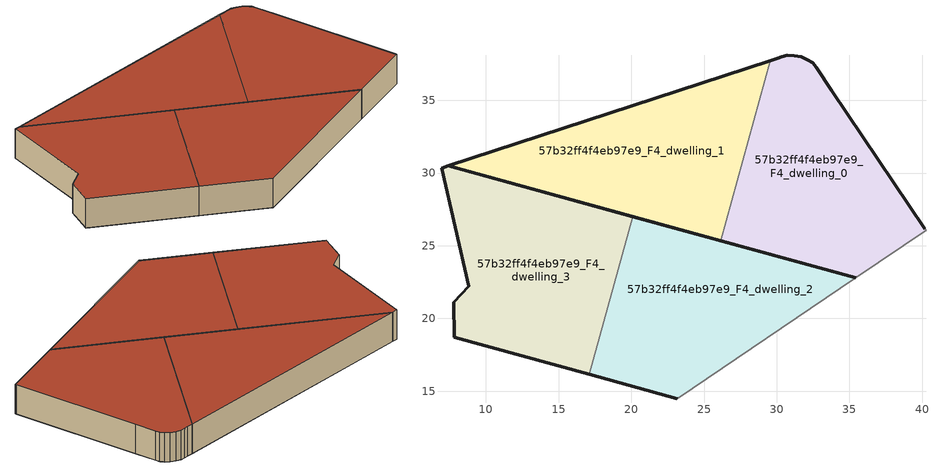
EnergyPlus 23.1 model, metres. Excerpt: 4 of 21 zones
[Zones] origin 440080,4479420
57b32ff4f4eb97e9_F4_dwelling_0
 floor to 57b32ff4f4eb97e9_F3_dwelling_0 (EU_floor_Construction): 40.27,26.07 40.2,26.18 33.79,35.66 32.71,37.28 32.48,37.58 32.1,37.81 31.7,38 31.21,38.09 30.72,38.09 30.34,38 30.09,37.89 29.54,37.72 26.15,25.34 35.42,22.79 z12
 wall outside (EU_wall_Construction): 29.54,37.72 30.09,37.89 30.34,38 30.72,38.09 31.21,38.09 31.7,38 32.1,37.81 32.48,37.58 32.71,37.28 33.79,35.66 40.2,26.18 / 35.42,22.79 26.15,25.34 z12:15
 wall to 57b32ff4f4eb97e9_F4_dwelling_1 (EU_wall_Construction): 26.15,25.34 29.54,37.72 z12:15
 wall adiabatic (EU_wall_Construction): 40.2,26.18 40.27,26.07 35.42,22.79 z12:15
 roof outside (EU_roof_Construction): 33.79,35.66 40.2,26.18 40.27,26.07 35.42,22.79 26.15,25.34 29.54,37.72 30.09,37.89 30.34,38 30.72,38.09 31.21,38.09 31.7,38 32.1,37.81 32.48,37.58 32.71,37.28 z15
57b32ff4f4eb97e9_F4_dwelling_1
 floor to 57b32ff4f4eb97e9_F3_dwelling_1 (EU_floor_Construction): 26.15,25.34 29.54,37.72 7.39,30.49 z12
 wall outside (EU_wall_Construction): 26.15,25.34 7.39,30.49 29.54,37.72 z12:15
 roof outside (EU_roof_Construction): 29.54,37.72 26.15,25.34 7.39,30.49 z15
57b32ff4f4eb97e9_F4_dwelling_2
 floor to 57b32ff4f4eb97e9_F3_dwelling_2 (EU_floor_Construction): 35.42,22.79 20.08,27.01 17.1,16.15 23.14,14.49 z12
 wall outside (EU_wall_Construction): 23.14,14.49 17.1,16.15 / 20.08,27.01 35.42,22.79 z12:15
 wall to 57b32ff4f4eb97e9_F4_dwelling_3 (EU_wall_Construction): 17.1,16.15 20.08,27.01 z12:15
 wall adiabatic (EU_wall_Construction): 35.42,22.79 23.14,14.49 z12:15
 roof outside (EU_roof_Construction): 35.42,22.79 23.14,14.49 17.1,16.15 20.08,27.01 z15
57b32ff4f4eb97e9_F4_dwelling_3
 floor to 57b32ff4f4eb97e9_F3_dwelling_3 (EU_floor_Construction): 17.1,16.15 20.08,27.01 7.39,30.49 6.94,30.34 8.83,22.2 7.78,21.11 7.82,18.7 z12
 wall outside (EU_wall_Construction): 17.1,16.15 7.82,18.7 7.78,21.11 8.83,22.2 6.94,30.34 7.39,30.49 20.08,27.01 z12:15
 roof outside (EU_roof_Construction): 20.08,27.01 17.1,16.15 7.82,18.7 7.78,21.11 8.83,22.2 6.94,30.34 7.39,30.49 z15
[Building]
EU S2 Campaign: North Axis=0; Terrain=City; Solar Distribution=FullExterior
[Site:Location]
Madrid: Latitude=40.5; Longitude=-3.5; Time Zone=1; Elevation=609
[SizingPeriod:WeatherFileDays]
AnnualSizingPeriod: Begin Month=1; Begin Day of Month=1; End Month=12; End Day of Month=31; Day of Week for Start Day=Monday; Use Weather File Daylight Saving Period=No; Use Weather File Rain and Snow Indicators=No
[MATERIAL]
EU_InternalMass_Material: Roughness=MediumRough; Thickness=0.1; Conductivity=1; Density=1800; Specific Heat=900; Thermal Absorptance=0.9; Solar Absorptance=0.7; Visible Absorptance=0.7
[MATERIAL:NOMASS] Roughness=MediumRough; Thermal Absorptance=0.9; Solar Absorptance=0.7; Visible Absorptance=0.7
Name | Thermal Resistance
EU_wall_NoMass | 0.609216
EU_roof_NoMass | 0.513268
EU_floor_NoMass | 0.568163
[CONSTRUCTION]
EU_wall_Construction: EU_wall_NoMass
EU_roof_Construction: EU_roof_NoMass
EU_floor_Construction: EU_floor_NoMass
EU_InternalMass_Construction: EU_InternalMass_Material
[ZONE] Type=1; Multiplier=1; Ceiling Height=autocalculate; Floor Area=autocalculate; Part of Total Floor Area=Yes
Name | Volume
57b32ff4f4eb97e9_F4_dwelling_0 | 374.452
57b32ff4f4eb97e9_F4_dwelling_1 | 374.447
57b32ff4f4eb97e9_F4_dwelling_2 | 374.443
57b32ff4f4eb97e9_F4_dwelling_3 | 374.428
[INTERNALMASS] Construction=EU_InternalMass_Construction
Name | Zone or ZoneList | Surface Area
57b32ff4f4eb97e9_F4_dwelling_0_EU_InternalMass | 57b32ff4f4eb97e9_F4_dwelling_0 | 156.015
57b32ff4f4eb97e9_F4_dwelling_1_EU_InternalMass | 57b32ff4f4eb97e9_F4_dwelling_1 | 156.028
57b32ff4f4eb97e9_F4_dwelling_2_EU_InternalMass | 57b32ff4f4eb97e9_F4_dwelling_2 | 156.023
57b32ff4f4eb97e9_F4_dwelling_3_EU_InternalMass | 57b32ff4f4eb97e9_F4_dwelling_3 | 156.009
[OTHEREQUIPMENT] Fuel Type=Electricity; Design Level Calculation Method=Watts/Area; Power per Zone Floor Area=1; Fraction Latent=0; Fraction Radiant=0; Fraction Lost=0; Carbon Dioxide Generation Rate=0; EndUse Subcategory=EU_Step8_InternalGains
Name | Zone or ZoneList or Space or SpaceList | Schedule
EU_Step8_InternalGain_57b32ff4f4eb97e9_F4_dwelling_0_f000 | 57b32ff4f4eb97e9_F4_dwelling_0 | EU_Step8_GainSchedule_57b32ff4f4eb97e9_F4_dwelling_0_f000
EU_Step8_InternalGain_57b32ff4f4eb97e9_F4_dwelling_1_f000 | 57b32ff4f4eb97e9_F4_dwelling_1 | EU_Step8_GainSchedule_57b32ff4f4eb97e9_F4_dwelling_1_f000
EU_Step8_InternalGain_57b32ff4f4eb97e9_F4_dwelling_2_f000 | 57b32ff4f4eb97e9_F4_dwelling_2 | EU_Step8_GainSchedule_57b32ff4f4eb97e9_F4_dwelling_2_f000
EU_Step8_InternalGain_57b32ff4f4eb97e9_F4_dwelling_3_f000 | 57b32ff4f4eb97e9_F4_dwelling_3 | EU_Step8_GainSchedule_57b32ff4f4eb97e9_F4_dwelling_3_f000
[ZONEVENTILATION:DESIGNFLOWRATE] Schedule=EU_AlwaysOn; Design Flow Rate Calculation Method=AirChanges/Hour; Air Changes per Hour=0.752966; Ventilation Type=Natural; Fan Pressure Rise=0; Fan Total Efficiency=1; Constant Term Coefficient=1; Temperature Term Coefficient=0; Velocity Term Coefficient=0; Velocity Squared Term Coefficient=0; Minimum Indoor Temperature=-100; Maximum Indoor Temperature=100; Delta Temperature=-100; Minimum Outdoor Temperature=-100; Maximum Outdoor Temperature=100; Maximum Wind Speed=40
Name | Zone or ZoneList or Space or SpaceList
EU_ConstantAir_57b32ff4f4eb97e9_F4_dwelling_0 | 57b32ff4f4eb97e9_F4_dwelling_0
EU_ConstantAir_57b32ff4f4eb97e9_F4_dwelling_1 | 57b32ff4f4eb97e9_F4_dwelling_1
EU_ConstantAir_57b32ff4f4eb97e9_F4_dwelling_2 | 57b32ff4f4eb97e9_F4_dwelling_2
EU_ConstantAir_57b32ff4f4eb97e9_F4_dwelling_3 | 57b32ff4f4eb97e9_F4_dwelling_3
[HVACTEMPLATE:THERMOSTAT] Constant Heating Setpoint=20; Constant Cooling Setpoint=50
EU_HeatOnly_57b32ff4f4eb97e9_F3_dwelling_0; EU_HeatOnly_57b32ff4f4eb97e9_F3_dwelling_1; EU_HeatOnly_57b32ff4f4eb97e9_F3_dwelling_2; EU_HeatOnly_57b32ff4f4eb97e9_F3_dwelling_3; EU_HeatOnly_57b32ff4f4eb97e9_F4_dwelling_0; EU_HeatOnly_57b32ff4f4eb97e9_F4_dwelling_1; EU_HeatOnly_57b32ff4f4eb97e9_F4_dwelling_2; EU_HeatOnly_57b32ff4f4eb97e9_F4_dwelling_3
[HVACTEMPLATE:ZONE:IDEALLOADSAIRSYSTEM] System Availability Schedule=EU_AlwaysOn; Maximum Heating Supply Air Temperature=50; Minimum Cooling Supply Air Temperature=13; Maximum Heating Supply Air Humidity Ratio=0.0156; Minimum Cooling Supply Air Humidity Ratio=0.0077; Heating Limit=NoLimit; Cooling Limit=NoLimit; Heating Availability Schedule=EU_AlwaysOn; Cooling Availability Schedule=EU_CoolingOff; Dehumidification Control Type=ConstantSensibleHeatRatio; Cooling Sensible Heat Ratio=0.7; Dehumidification Setpoint=60; Humidification Control Type=None; Humidification Setpoint=30; Outdoor Air Method=None; Outdoor Air Flow Rate per Person=0.00944; Outdoor Air Flow Rate per Zone Floor Area=0; Outdoor Air Flow Rate per Zone=0; Demand Controlled Ventilation Type=None; Outdoor Air Economizer Type=NoEconomizer; Heat Recovery Type=None; Sensible Heat Recovery Effectiveness=0.7; Latent Heat Recovery Effectiveness=0.65
Name | Template Thermostat
57b32ff4f4eb97e9_F4_dwelling_0 | EU_HeatOnly_57b32ff4f4eb97e9_F4_dwelling_0
57b32ff4f4eb97e9_F4_dwelling_1 | EU_HeatOnly_57b32ff4f4eb97e9_F4_dwelling_1
57b32ff4f4eb97e9_F4_dwelling_2 | EU_HeatOnly_57b32ff4f4eb97e9_F4_dwelling_2
57b32ff4f4eb97e9_F4_dwelling_3 | EU_HeatOnly_57b32ff4f4eb97e9_F4_dwelling_3
[SIZING:ZONE] Zone Cooling Design Supply Air Temperature Input Method=SupplyAirTemperature; Zone Cooling Design Supply Air Temperature=13; Zone Heating Design Supply Air Temperature Input Method=SupplyAirTemperature; Zone Heating Design Supply Air Temperature=50; Zone Cooling Design Supply Air Humidity Ratio=0.008; Zone Heating Design Supply Air Humidity Ratio=0.008; Cooling Design Air Flow Method=DesignDay; Cooling Design Air Flow Rate=0; Cooling Minimum Air Flow per Zone Floor Area=0.000762; Cooling Minimum Air Flow=0; Cooling Minimum Air Flow Fraction=0.2; Heating Design Air Flow Method=DesignDay; Heating Design Air Flow Rate=0; Heating Maximum Air Flow per Zone Floor Area=0.002032; Heating Maximum Air Flow=0.141576; Heating Maximum Air Flow Fraction=0.3; Account for Dedicated Outdoor Air System=No; Dedicated Outdoor Air System Control Strategy=NeutralSupplyAir; Dedicated Outdoor Air Low Setpoint Temperature for Design=autosize; Dedicated Outdoor Air High Setpoint Temperature for Design=autosize; Zone Load Sizing Method=Sensible Load Only No Latent Load; Zone Latent Cooling Design Supply Air Humidity Ratio Input Method=HumidityRatioDifference; Zone Cooling Design Supply Air Humidity Ratio Difference=0.005; Zone Latent Heating Design Supply Air Humidity Ratio Input Method=HumidityRatioDifference; Zone Humidification Design Supply Air Humidity Ratio Difference=0.005
57b32ff4f4eb97e9_F4_dwelling_0; 57b32ff4f4eb97e9_F4_dwelling_1; 57b32ff4f4eb97e9_F4_dwelling_2; 57b32ff4f4eb97e9_F4_dwelling_3
[SCHEDULE:CONSTANT]
Name | Hourly Value
EU_AlwaysOn | 1
EU_CoolingOff | 0
[SCHEDULE:FILE] Column Number=1; Rows to Skip at Top=0; Number of Hours of Data=8760; Column Separator=Comma; Interpolate to Timestep=No; Minutes per Item=60; Adjust Schedule for Daylight Savings=Yes
Name | File
EU_Step8_GainSchedule_57b32ff4f4eb97e9_F4_dwelling_0_f000 | ../../schedules/57b32ff4f4eb97e9/57b32ff4f4eb97e9_F4_dwelling_0_f000_gain.csv
EU_Step8_GainSchedule_57b32ff4f4eb97e9_F4_dwelling_1_f000 | ../../schedules/57b32ff4f4eb97e9/57b32ff4f4eb97e9_F4_dwelling_1_f000_gain.csv
EU_Step8_GainSchedule_57b32ff4f4eb97e9_F4_dwelling_2_f000 | ../../schedules/57b32ff4f4eb97e9/57b32ff4f4eb97e9_F4_dwelling_2_f000_gain.csv
EU_Step8_GainSchedule_57b32ff4f4eb97e9_F4_dwelling_3_f000 | ../../schedules/57b32ff4f4eb97e9/57b32ff4f4eb97e9_F4_dwelling_3_f000_gain.csv
